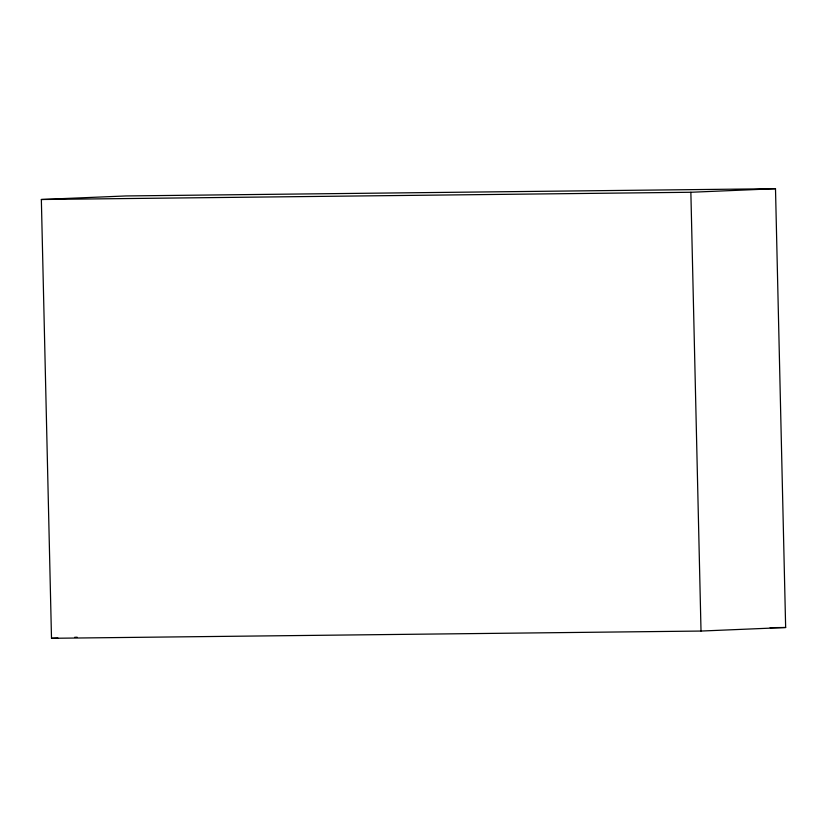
<?xml version="1.0" encoding="UTF-8"?>
<svg xmlns="http://www.w3.org/2000/svg" width="827" height="827" viewBox="0 0 827 827"><rect width="100%" height="100%" fill="white"/><g stroke="black" fill="none" stroke-linecap="round" stroke-linejoin="round"><path stroke-width="1.24" d="M41.35 199.503L125.983 195.947L775.499 188.701L785.65 627.497L701.017 631.053L51.501 638.299L41.35 199.503L690.865 192.267L775.499 188.701M51.501 638.299L57.911 638.03M74.585 637.328L77.149 637.214M770.154 627.662L785.65 627.497M690.865 192.267L701.017 631.053"/></g></svg>
